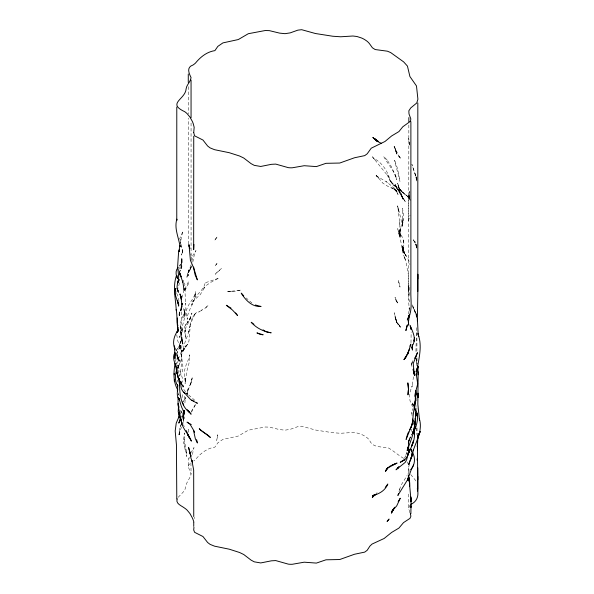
<?xml version="1.0" encoding="UTF-8"?>
<svg xmlns="http://www.w3.org/2000/svg" width="594" height="594" viewBox="0 0 594 594"><rect width="100%" height="100%" fill="white"/><g stroke="black" fill="none" stroke-linecap="round" stroke-linejoin="round"><path stroke-width="0.45" stroke-dasharray="2.97 2.23" d="M181.497 311.843L181.853 320.374L180.212 328.267L180.242 325.408L180.398 329.143M416.854 400.987L416.914 392.419M408.442 494.052L408.843 509.778M416.929 332.67L416.899 351.559M178.178 497.312L184.66 490.555L186.679 483.278L190.867 475.601L190.934 473.232L188.276 466.943L188.528 460.209L189.389 456.578L188.795 458.546M416.543 327.695L415.919 351.797M179.002 301.173L178.074 296.436L175.824 291.29M408.679 197.839L409.63 191.387C407.722 201.24 408.709 211.234 408.442 221.102L410.06 215.184M191.877 261.182L192.708 255.776L195.998 250.527L194.342 254.633L192.33 264.412M179.655 280.947L179.715 279.017M416.736 392.589L416.676 394.371L416.81 391.609L416.565 394.81M176.752 334.726L177.68 340.637L181.356 350.557L181.786 355.004L181.207 359.526L177.071 370.3M177.287 381.437L177.346 380.086M190.941 462.867L191.06 474.22M408.264 445.032L409.4 438.357L412.251 433.709L408.449 441.906L408.197 444.156L409.4 438.357L408.583 440.354L408.197 444.156M402.747 221.993L403.007 218.213L402.16 226.373L402.947 222.512L402.16 226.373M408.323 444.409L408.427 442.998M411.152 453.17L411.256 450.482M182.076 397.646L182.514 392.641M402.554 224.161L402.532 208.212L403.979 217.478L402.487 224.747M411.627 431.422L411.85 428.942M409.853 287.34L409.392 292.894L409.786 296.718M181.118 330.687L180.984 326.329L181.059 327.725C179.596 322.468 181.898 317.478 184.801 313.187L184.682 311.137L183.791 315.206L184.801 313.187L184.251 309.467L184.883 312.719L183.709 317.471L184.385 315.57L183.969 316.892L184.37 311.538L184.407 312.14L183.501 308.486M184.682 314.701L184.883 312.719M178.623 373.307L178.839 368.636L176.381 362.719L176.96 364.308M184.912 402.866L185.306 397.238L185.224 398.997L185.387 397.676L182.551 403.036M180.457 244.572L182.417 250.393L182.388 252.524L182.521 251.685L181.46 255.064L182.61 250.876L180.531 242.434L180.762 239.516L180.561 243.689L181.333 236.961L183.063 231.044L179.462 239.211M182.373 252.977L182.61 250.876M413.513 376.759L411.835 387.065L412.303 385.684C409.355 392.3 408.011 400.482 412.785 406.66M191.81 379.863L192.181 377.806L191.409 382.039L190.125 385.261L191.944 378.913L191.32 382.024M187.31 394.795L188.164 389.478L187.258 392.263L191.409 382.039L187.192 390.622L186.702 394.097M184.845 396.257L183.732 401.529M175.468 361.598L176.336 357.633M408.939 196.31L409.4 193.54L409.83 199.733L409.273 196.406L410.231 200.312L408.962 197.141L409.905 198.945M182.128 332.091L182.789 327.918M181.593 350.482L181.207 351.982L181.979 345.173M408.62 314.026L409.392 307.662L409.518 311.004M408.791 442.604L409.363 439.404L410.528 436.946M188.135 431.942L188.595 429.395L188.625 432.128M181.044 340.533L180.234 348.247L180.227 345.277L180.687 348.002L179.626 345.062M179.47 282.878L178.193 288.097M176.893 354.373L177.91 348.47L181.155 340.466M412.065 415.644L411.828 412.125L412.815 408.717M399.591 488.803L399.019 491.758L400.75 485.729L407.083 475.556M412.028 362.793L411.56 365.169L412.028 367.033M184.34 418.763L184.734 416.817M184.637 285.833L184.92 284.459L183.464 280.175M181.304 351.611L179.44 357.276M178.549 270.411L180.42 264.664L179.915 265.503M180.977 424.524L180.264 427.064L180.769 425.757M412.919 360.677L411.865 363.335L411.939 366.505M406.949 451.982L405.145 457.031M412.177 361.998L411.56 365.169L412.028 366.773M181.883 297.817L183.724 291.053M192.382 454.469L194.015 447.586L191.149 452.413M408.613 442.278L409.363 439.404L408.449 441.906M181.467 427.041L178.675 435.602L179.789 431.66L179.017 434.273L179.373 431.571L179.165 434.934L179.418 429.581L181.022 425.104M409.437 463.973L408.494 467.924L408.316 474.606M178.304 360.246L177.458 363.231L177.472 366.171M181.913 330.769L183.219 326.514M188.276 466.134L188.951 464.664L191.164 462.741M181.422 330.791C182.974 321.703 187.422 312.652 185.298 303.319L185.417 304.128C186.308 298.574 183.613 292.723 186.338 287.377L185.38 289.389L188.075 284.585L188.632 281.43L184.957 288.669M182.202 415.08L183.063 412.451M179.67 335.966L179.143 337.548L180.034 334.704M180.799 341.179L180.086 343.169L180.888 341.142M177.576 368.406L179.076 364.352L177.829 367.976L178.274 365.815C179.165 371.369 183.152 376.21 182.588 382.217M177.443 368.696L179.581 363.454L178.237 366.765M178.4 376.707C184.452 367.129 177.643 354.551 185.759 345.79L182.722 352.034L184.11 348.797L183.39 350.646C183.405 343.733 187.266 337.956 188.751 331.355L188.491 333.123L189.969 326.21L189.471 327.851C190.511 322.141 192.137 316.067 196.718 312.132L192.887 316.743M404.447 458.33L406.957 453.096M181.348 417.248L181.92 415.956M191.216 411.545L195.656 404.158M191.194 264.679L189.011 269.617L188.187 275.764L189.011 271.97L191.387 267.293M191.476 412.221L196.065 403.497M191.721 265.993L189.842 270.04L191.676 266.09M182.373 423.76L183.583 421.28M176.039 351.002L177.665 348.01L175.869 350.98M187.578 344.193L182.21 351.819L187.578 344.193L188.951 341.194L190.466 323.789L195.144 313.714M181.229 412.191L182.098 410.706M180.309 413.751L181.474 411.768M179.173 376.136C188.632 367.612 175.854 355.375 185.499 347.171M407.87 474.138L409.622 471.25M176.284 354.076L180.034 347.245L179.975 345.359L179.707 348.685L179.819 344.936L180.799 349.205L179.522 344.661L180.554 347.661M179.046 266.275L180.502 264.256M179.566 271.77L180.561 270.389L178.616 272.691M410.046 505.115L408.717 508.056L409.964 512.897M376.002 493.466L377.16 492.723M251.945 303.029L246.198 297.973M387.503 182.484L375.423 175.319L378.772 178L376.18 175.215L382.974 183.286L387.734 186.249L395.188 189.768L397.676 192.456L393.711 188.283L396.45 191.082L398.062 194.542L396.45 191.082L391.646 187.689L395.188 189.768L397.312 192.842L393.874 188.454L396.473 191.223L394.208 188.068L386.033 181.467M403.653 458.375C398.366 455.323 393.859 451.076 388.632 448.047C381.964 446.287 372.624 448.299 369.535 440.258A24.265 14.011 0 0 0 366.602 437.37L364.783 436.137A26.997 15.585 0 0 0 361.709 434.541L356.994 432.996L352.918 432.499L340.666 433.264L332.707 432.722L315.429 430.004L301.67 426.188L297.846 426.626L290.176 429.365L285.031 430.16L279.603 429.603L269.342 427.116L265.221 427.012L248.322 430.197L238.313 436.033L222.913 439.382L217.85 442.842L214.909 447.104C206.757 448.359 200.46 453.482 195.426 459.615A27.977 16.157 0 0 1 193.852 460.914M194.839 400.356L186.59 393.191L187.652 394.223L182.388 387.682M396.673 187.065L394.468 184.021L399.859 191.684L404.239 200.067L402.027 196.466L405.257 201.537L401.507 196.369L395.441 185.484L397.705 188.402M401.507 196.369L403.92 199.51M410.744 474.509L415.384 480.219L416.491 482.447M411.998 305.858L414.523 310.023L416.565 316.424L413.209 307.492L416.008 313.758L416.587 317.337M407.016 461.82L407.774 463.357M178.579 394.178L179.321 395.5M180.383 410.291L182.046 414.85M183.509 424.955L184.363 426.581M413.409 405.36L412.674 403.727L413.55 406.86L412.681 402.264L413.186 406.697M402.294 197.364L399.985 192.025L397.594 189.003L402.977 198.893C400.356 188.862 389.27 184.623 387.362 174.116L388.766 177.034L372.423 156.779L374.925 159.407L373.336 158.049C382.239 162.615 387.83 171.235 390.243 180.762L389.501 178.757L392.33 183.798L395.485 186.457L390.169 180.643L392.33 183.798L397.022 187.533L399.524 190.34L401.24 193.755L402.747 199.183M412.444 304.841L416.008 313.758L416.594 318.258M182.484 422.483L183.167 424.131M411.085 448.737L412.229 451.692M398.804 231.497L400.126 234.972M409.689 301.982L408.776 298.634L408.085 287.444L408.843 277.45L406.051 262.451L404.284 256.526L405.457 259.979L403.148 253.913L399.985 237.088L399.784 221.926L399.821 224.205L397.817 206.727L399.079 212.511L397.586 205.851L400.905 218.599L401.655 223.819L399.784 232.15L399.985 237.088L399.628 233.628L400.044 229.997L399.829 235.647L399.784 232.15L400.556 228.445L399.68 232.759L399.732 234.207L400.393 229.128L399.68 232.759L400.46 236.241L399.643 231.311L400.089 234.845L398.975 230.687L400.972 236.271L399.317 232.841L399.94 234.177L399.68 233.457C405.687 239.575 402.858 245.901 403.215 252.977L402.866 249.866L403.415 246.384L402.999 251.656L403.207 247.186L402.836 250.349L403.786 253.423L402.836 250.349L402.658 246.555L403.356 252.153L402.68 247.787L402.747 249.68L405.294 254.945L402.643 248.485L402.494 244.988L403.111 249.45L402.621 247.304L404.536 253.838L403.423 250.557L406.125 256.073L402.643 248.485C403.69 254.336 409.325 258.383 409.897 264.501M185.105 449.287L186.613 453.913L186.093 451.945L186.798 456.474L186.316 450.66L184.073 438.149L183.992 439.619L184.363 432.959L183.717 441.245L185.105 449.287L184.244 445.314M175.482 289.954L176.218 292.337M416.439 247.111L414.805 241.261L416.565 247.059M411.597 450.304L412.043 451.893M411.174 449.279L411.694 451.351L411.345 449.561M409.058 470.73L408.33 465.807M191.929 259.964L190.882 254.232M416.476 179.618L415.117 173.708L416.528 179.551L416.149 176.344L416.528 179.834M410.989 342.745L411.152 331.987M416.535 247.126L415.993 243.822L416.513 248.173M416.565 316.424L415.949 312.541L416.543 316.728M408.234 289.404L408.687 292.686L408.42 290.733M416.231 357.952L417.047 363.87L416.372 359.385M183.821 442.604L184.014 443.963M416.416 359.474L416.773 365.243M416.535 246.933L416.349 245.27L412.867 238.818L416.349 245.27L416.543 247.847M178.022 380.791L178.163 382.194M416.572 181.029L416.246 177.717L411.872 164.293L416.246 177.717L416.55 181.177M411.976 451.232L411.85 449.91L412.013 451.692M178.972 270.173L179.098 271.97M411.828 412.125L411.954 413.981M416.55 427.984L417.085 434.815M188.343 244.097L188.276 118.132M409.303 310.907L408.412 297.527L408.895 284.942L408.694 289.657L408.843 124.324M399.673 229.418L399.71 235.09L399.71 230.91M415.934 405.205L415.963 407.306M417.01 427.947L417.092 434.711M416.884 408.123L416.891 409.615M178.326 392.879L178.334 395.055M416.981 357.915L416.981 365.429M191.082 256.029L191.06 121.963M194.193 517.144L194.193 518.666M188.276 86.642L188.276 113.87M189.686 357.618L189.389 361.731L186.731 371.636L185.083 383.553L185.328 380.813L185.016 378.163L185.313 382.224L184.333 373.774L184.786 369.438L186.509 363.677L189.174 357.93L189.568 354.856L189.686 357.618M187.221 317.552L187.184 319.32C187.4 309.288 196.354 301.915 195.604 291.461L194.713 296.74L195.285 293.169C192.857 301.908 183.294 306.994 187.221 317.552M185.543 328.215L185.231 332.692L185.076 330.309L185.989 338.758L184.4 329.945L184.585 326.774L190.592 317.723L191.951 313.023L189.182 320.604L191.186 316.312L190.11 319.297L185.543 328.215M217.775 434.853L216.706 440.414L217.775 434.853M187.474 274.042L186.642 278.304L189.293 269.691L187.474 274.042M192.218 302.918L191.758 304.915L193.481 300.274L192.218 302.918M205.019 283.494C203.222 290.785 195.886 294.639 192.812 301.232L200.193 294.743L205.056 286.805L203.653 288.253L206.927 284.986L212.169 281.511L219.089 278.051L205.702 282.647L205.019 283.494M217.018 237.08L214.434 240.674L217.018 237.08M188.937 270.693L188.283 272.03L190.912 267.1L188.937 270.693M186.368 323.886L185.454 325.289L188.172 321.272L186.368 323.886M216.996 263.476L214.88 266.283L216.996 263.476M216.751 272.46L215.399 274.25L221.376 268.562L216.751 272.46M207.967 305.628L204.447 308.887L207.967 305.628M200.653 310.818L198.678 312.095L202.487 309.66L200.653 310.818M240.399 290.124L232.937 291.647L226.708 291.647L231.987 291.454L228.408 291.609L240.399 290.124M404.009 193.703L399.562 189.62L397.668 183.227L398.463 186.91L400.141 190.592L398.025 184.912L399.19 188.432L402.405 192.508L399.562 189.62L401.113 191.231L398.856 188.142L403.333 192.961L399.19 188.432L398.388 186.568C400.274 192.441 407.224 194.156 410.09 199.361L405.813 194.839L409.214 197.958L404.009 193.703M387.036 159.86L383.613 156.422C387.667 163.781 393.436 169.958 396.473 177.94L394.906 174.762L396.851 179.759L395.04 174.532L391.045 166.097L387.036 159.86M400.415 158.101L396.918 153.957L394.319 146.079L396.243 152.524L394.06 146.443L399.532 157.091L398.277 155.509L400.415 158.101M400.861 327.138L396.636 322.23L394.297 312.763L396.614 322.297L400.259 327.197L396.614 322.297L394.965 316.676L396.636 322.23L398.44 324.784L395.225 317.419L396.636 322.23L400.861 327.138M396.978 301.975L395.574 299.68L397.616 303.022L395.01 297.208L396.978 301.975M395.292 161.969L394.505 160.283L399.97 181.289L397.549 168.718L395.292 161.969M396.354 186.947L394.735 183.568L396.354 186.947M396.918 153.957L395.537 150.742L396.918 153.957M399.584 284.66L398.166 279.982L400.014 287.08L399.584 284.66M399.472 236.108L397.713 228.645L399.472 236.108M403.556 241.506L403.252 240.176L403.95 243.666L403.556 241.506M409.838 145.196L408.672 138.402L409.838 145.196"/><path stroke-width="0.89" d="M193.741 136.182L193.659 249.68L193.934 244.401M417.82 102.962L417.82 293.495L417.352 321.154M418.005 435.595L417.344 446.844L417.411 442.092L417.812 491.112M417.82 476.462L417.812 489.374M417.886 366.661L418.139 374.821M177.866 290.08L178 291.268C176.091 287.407 177.495 283.264 178.839 279.499L177.628 283.331M409.37 478.333L409.348 481.949L409.37 478.333C409.415 486.842 410.862 495.151 411.033 503.653M410.885 513.721L410.981 505.694M408.449 475.141L408.434 477.806L408.375 476.202M415.087 418.235C415.481 429.484 411.093 440.199 407.157 450.527L408.1 446.948M408.204 446.629L408.123 449.896L408.234 447.312M410.989 504.195L410.907 507.491L410.959 505.999M409.652 486.271L409.749 482.625M179.455 313.12L179.351 314.375L179.611 312.073L179.388 315.511L179.336 314.167M417.731 366.491L417.686 367.953L417.82 366.431L415.956 371.799M412.095 453.267L412.036 454.989L412.214 453.757M414.36 407.736C416.817 414.263 415.199 421.295 414.36 427.962L415.147 421.651L413.773 430.591L414.946 427.138L412.681 433.264C417.404 425.334 419.899 415.095 414.144 406.987M417.983 435.788L417.842 438.335L418.599 434.414M174.866 353.237L174.948 358.464L174.866 353.237L174.733 355.487L174.97 353.994M182.091 303.4L182.002 304.677L180.65 295.968L181.571 299.369L180.309 294.936L181.474 298.366L179.923 293.889L181.177 297.312M408.338 389.864L407.959 394.854L408.598 388.528L407.84 382.855L408.286 388.313M178.645 303.608L178.66 306.103L178.103 302.584L177.443 300.482L178.556 304.848L175.26 294.654L175.386 288.632L175.445 290.473L175.237 289.152M175.119 363.209C173.53 372.044 172.973 381.979 177.851 389.983M408.226 477.873L408.011 480.605L408.226 477.977M182.054 303.601L180.747 310.714L182.135 305.88M409.207 481.92L409.355 480.531M178.497 405.895L178.222 411.828L180.368 419.022L180.635 417.745L178.809 423.128L180.776 418.54M178.913 412.488L179.076 417.649M177.368 317.961L177.361 323.099M408.345 477.168L408.575 475.534M178.096 397.408L178.052 405.041L181.437 421.948L181.177 419.371C181.088 427.628 188.61 433.613 191.394 441.127L187.682 434.674L189.367 437.563L186.182 430.553M177.97 282.239L178.705 277.198L177.621 266.58L178.549 252.844L179.997 245.463L180.034 246.696C178.809 237.407 173.99 228.579 176.849 219.149L176.767 220.485L176.789 106.987M193.941 527.279L193.703 529.989L194.609 532.313L202.97 536.523L207.625 542.493L210.068 544.356L214.538 546.168L229.277 549.198L239.605 552.509L243.74 554.506L251.076 560.127L254.269 561.835L260.729 562.941L271.413 560.818L275.727 560.58L288.298 564.129A13.803 7.974 0 0 0 292.263 564.278L304.21 562.191L316.379 563.09L325.987 559.808L339.723 559.526L354.529 554.247L364.709 552.116L367.181 550.296L369.884 546.131L372.044 544.067L384.14 538.483L391.617 532.447L398.945 528.059L403.526 522.609L409.994 518.369L410.907 516.201L410.313 513.743M178.103 327.376L177.168 332.091M408.835 315.407L408.368 318.013L409.303 315.28L407.313 320.047C413.149 310.929 410.402 299.97 410.885 289.835L410.885 121.659M412.303 453.14L411.679 456.496L410.417 459.815L412.251 454.722L408.605 464.619L411.924 456.37L413.506 449.695M179.136 250.809L178.987 251.618L179.388 249.584M184.244 288.513L184.133 290.548L182.729 281.162L182.804 282.172L179.559 272.579L180.977 276.908L180.049 274.784L179.744 273.686L181.267 276.678M409.429 315.429L408.382 322.416L408.271 320.567M408.598 350.49L407.432 354.922L408.019 352.94L404.93 358.464L408.397 352.183L410.862 344.089L409.905 346.116M176.774 369.832C174.97 375.17 174.488 381.11 177.851 385.959L177.42 384.57C178.645 389.605 175.282 395.493 179.44 399.859C180.791 404.217 181.526 408.769 184.637 412.355L183.917 411.033L184.155 412.422L184.021 410.87L183.954 414.055L184.326 410.64L183.568 415.763L184.43 411.026M181.734 266.038L181.059 268.518L181.734 258.784L182.024 262.399M411.479 446.577L413.313 441.03M416.921 415.651L417.307 414.196L416.891 415.741M398.567 493.644L397.869 495.455L407.67 479.558L411.857 468.005L410.944 469.661C414.946 464.798 415.651 457.907 412.518 452.435M407.417 434.734L406.096 439.456L411.739 425.423L409.637 429.774M412.429 444.394L412.912 442.745L411.456 446.547M178.193 330.249L177.057 332.298L178.193 330.249L177.806 331.556L178.311 329.366L178.393 330.732C176.359 323.804 177.509 316.639 176.203 309.608L176.262 310.179C175.631 298.804 172.609 286.954 176.336 275.906M408.776 351.024L409.385 348.997M418.042 436.085L417.493 437.756L419.074 434.236L417.916 436.3M177.212 498.871C175.208 503.742 181.749 505.813 184.697 508.16A29.262 16.892 0 0 1 187.147 510.164L189.946 513.565L192.256 517.76A111.687 64.479 0 0 1 193.169 519.928L193.896 522.171M417.203 368.77C419.097 357.863 422.134 346.079 418.421 335.224L418.733 336.635L418.102 333.375L418.198 334.778L417.359 318.362M416.728 370.01L417.805 367.189L416.127 375.341L416.231 373.737L417.701 383.939L415.184 393.666L415.05 396.525L415.867 390.704C416.401 402.116 412.073 412.971 412.927 424.376L412.741 419M179.596 415.251L176.232 423.091L175.193 430.977L176.448 444.876L176.789 499.049M413.268 450.549C416.624 440.161 422.809 429.989 419.364 418.763L419.513 420.218L417.842 404.38L418.139 371.777M175.082 352.442C171.117 358.234 176.24 364.456 176.804 370.344L176.492 368.399L177.814 377.457L183.316 386.85L183.041 385.536M407.633 433.984L408.627 431.89M409.749 314.857L408.219 318.028L408.858 316.706M415.852 356.355L414.864 358.338L417.456 352.673L413.246 363.513L414.196 374.057L413.298 369.067L414.501 375.415L413.149 369.661L414.166 372.646L413.877 371.718M413.112 432.187L414.256 429.937L412.585 433.033M178.49 329.67C174.109 335.32 171.918 342.597 175.104 349.421L174.406 345.908L174.866 353.913M413.053 432.113L415.755 426.715L413.105 432.157L415.191 426.455L414.285 430.672L414.612 429.017L414.233 434.296L414.345 432.618C415.414 441.32 410.306 448.203 407.521 455.873L410.179 449.213L408.019 454.284L406.734 459.474L405.264 462.332L396.02 469.802L398.396 467.322M412.622 466.75L413.565 465.05M394.55 507.239L391.461 513.157L393.74 508.583L392.099 511.642L392.864 509.949L391.914 511.293L396.725 505.865L400.259 498.24L398.173 501.648M417.99 436.345L419.847 432.491L417.359 437.652L420.166 431.341L418.911 435.06L417.872 436.293M178.133 267.508C175.163 270.478 175.809 275.037 177.428 278.512L177.146 275.661M398.589 467.107L397.601 468.451L398.975 466.617M385.239 487.451L387.83 484.013C385.283 490.54 379.083 494.037 372.616 495.611L376.663 494.126L372.965 496.473L374.428 494.854L372.304 497.564L373.648 495.797M410.751 504.403C417.374 501.522 419.052 495.151 417.278 488.676M401.99 461.33C408.345 458.783 409.169 451.485 408.501 445.559M390.154 466.075L387.481 468.131L386.093 469.891L387.837 467.864L385.469 471.369L387.481 468.131L397.052 463.045L390.711 465.726M392.515 464.916L395.121 463.847M257.247 305.539L261.078 306.459C251.945 307.083 245.678 300.267 241.238 293.124L243.718 295.834M255.472 304.96L256.653 305.346M381.266 143.288L377.145 141.275L372.832 137.407L376.403 140.459L374.235 138.699L378.311 141.298M196.547 402.338L197.364 403.371L190.592 399.591L183.895 392.144L184.934 393.146C181.014 390.822 180.457 386.055 181.022 381.942L181.274 383.62M253.957 324.324L251.188 322.26C256.326 328.066 263.588 331.608 271.168 332.826L266.038 331.756L263.06 329.863M191.275 424.636L187.013 422.126L190.05 424.257L193.369 429.841L195.367 438.818L197.416 442.983L196.621 439.679M231.073 308.189L226.321 305.264L232.492 310.061L237.607 315.57L235.551 312.927M201.633 430.761L199.265 428.69C201.626 432.053 207.18 433.724 210.365 437.444L202.242 431.118M193.518 401.165L191.914 400.104L192.382 400.423M187.273 409.652L191.134 414.204L188.016 410.64L189.538 412.466C180.717 405.836 179.648 394.015 179.522 383.91L179.588 384.875L178.787 378.46L179.098 379.462L177.472 375.007M178.764 398.344L179.67 399.51M183.672 404.908L182.291 401.923M179.373 399.717L178.727 398.426L179.44 399.859M180.049 274.784L180.531 275.868M191.053 456.318L188.536 447.349L190.852 455.843M190.6 455.323L189.961 452.45L190.956 458.174L192.463 462.147L191.892 460.432L193.681 470.129L193.741 516.565M177.933 375.802L176.425 370.73L175.824 364.634M177.101 288.268L178.438 292.486M179.24 379.997L179.945 382.573M189.746 248.195L188.87 244.594L189.82 248.611L189.1 245.805L190.414 260.343L193.651 267.946L195.159 275.007L197.349 279.893L194.045 268.993M194.134 430.791L194.557 432.358M181.578 423.425L181.92 424.866M417.567 416.038L416.884 413.068M179.032 407.387L178.178 403.519L178.549 407.18M412.013 347.445L412.459 350.066L412.102 346.814L412.073 348.091L412.57 344.884L412.102 346.139C416.825 339.374 412.956 332.165 410.135 325.675L411.107 329.425L410.461 326.21L410.699 328.037M182.128 340.236L182.744 343.978L180.992 335.981L180.932 332.039L181.437 335.001M193.637 267.062L193.911 268.347M178.957 378.371L179.381 380.606M177.613 324.569L177.896 326.039M177.279 389.894L177.517 391.208M180.665 330.903L180.932 332.662M409.652 481.185L409.11 477.502L409.444 479.759M182.558 342.842L181.771 337.318M417.738 365.867L417.99 368.08L417.872 366.55M408.449 322.394L408.717 325.185L408.382 321.488M176.878 371.859L176.96 373.336M174.205 373.411L174.287 374.836M417.278 458.887L417.33 460.439L417.278 458.776M174.294 379.737L174.324 381.148M417.367 445.96L417.478 450.631L417.463 449.651M415.659 416.379L415.644 412.971M417.82 291.454L417.805 274.213L417.812 278.92M417.82 474.829L417.782 467.768M417.805 475.282L417.812 479.766M408.843 117.605L408.843 121.748M193.741 522.594L193.741 526.395M191.06 80.056L191.06 117.746M188.276 73.96L188.276 82.395M418.139 396.176L418.139 397.609L418.117 393.146L418.139 396.176M193.711 132.625L194.609 135.826L202.97 140.043L207.625 146.013L210.068 147.876L214.538 149.688L229.277 152.71L239.605 156.022L243.74 158.019L251.076 163.647L254.269 165.355L260.729 166.461L271.413 164.33L275.727 164.1L288.298 167.642A13.803 7.974 0 0 0 292.263 167.79L304.21 165.711L316.379 166.602L325.987 163.32L339.723 163.046L354.529 157.759L364.709 155.628L367.181 153.816L371.228 148.196L385.016 141.469L391.617 135.959L398.945 131.571L402.791 126.789L410.521 121.213L410.825 118.926L408.999 113.922L408.843 110.818L410.751 107.922L416.758 102.985L417.909 99.205L416.491 85.967L409.912 76.544L407.447 66.09L403.653 61.887L390.666 52.562L387.392 51.188L375.156 49.54L372.408 47.787L369.535 43.77A24.265 14.011 0 0 0 366.602 40.889L364.783 39.657A26.997 15.585 0 0 0 361.709 38.061L356.994 36.509L352.918 36.011L340.666 36.783L332.707 36.234L315.429 33.516L301.67 29.7L297.846 30.146L290.176 32.885L285.031 33.672L279.603 33.123L269.342 30.636L265.221 30.532L248.322 33.709L238.313 39.546L222.913 42.894L217.85 46.362L214.909 50.624C206.757 51.871 200.46 57.002 195.426 63.135A27.977 16.157 0 0 1 192.968 65.043C186.323 67.226 188.855 73.107 191.053 77.576C190.778 81.846 186.523 84.638 186.085 88.937C185.373 99.465 166.654 103.297 184.697 111.672A29.262 16.892 0 0 1 187.147 113.684L189.946 117.077L192.256 121.28A111.687 64.479 0 0 1 193.169 123.441L194.164 127.279L193.711 132.625M415.496 400.074L415.251 403.668L415.362 397.141L415.496 400.074L414.493 406.764L415.496 400.074M408.59 450.386L408.256 453.771L408.59 450.386M414.567 337.667L414.033 341.082L414.567 337.667M412.912 420.649L411.241 427.383L412.912 420.649M407.321 324.977L405.917 330.442L407.321 324.977M406.348 356.378L403.987 359.593L406.348 356.378M387.979 520.366L387.088 521.398L389.092 519.067L387.979 520.366M404.714 459.593L400.297 462.273L404.714 459.593M262.993 334.771L260.12 334.34L256.927 332.915L262.993 334.771M377.145 141.275L374.829 138.796L377.145 141.275M179.284 360.952L176.923 354.588L178.2 359.57L177.272 355.992L179.284 360.952M183.509 420.151L182.878 415.733L183.509 420.151M410.929 498.463L410.818 496.903L411.018 500.118L410.929 498.463M181.029 383.806L180.947 381.957L181.029 383.806M411.011 500.245L410.951 498.574L411.048 501.767L411.011 500.245"/></g></svg>
